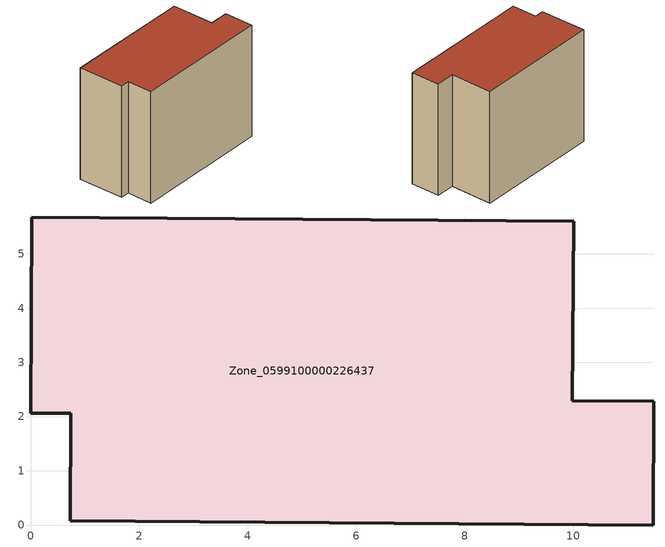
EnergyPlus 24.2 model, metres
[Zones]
Zone_0599100000226437
 floor ground (C_G): 9.99,2.29 11.49,2.28 11.48,0 0.73,0.08 0.74,2.06 0,2.06 0.02,5.68 10.02,5.6 z0
 wall outside (C_F): 11.49,2.28 9.99,2.29 10.02,5.6 0.02,5.68 0,2.06 0.74,2.06 0.73,0.08 11.48,0 11.49,2.28 z0:9.01
 roof outside (C_R): 9.99,2.29 10.02,5.6 0.02,5.68 0,2.06 0.74,2.06 0.73,0.08 11.48,0 11.49,2.28 z9.01
[BUILDING]
Pand.0599100000226437: North Axis=0; Terrain=City; Loads Convergence Tolerance Value=0.04; Temperature Convergence Tolerance Value=0.4; Solar Distribution=FullExterior; Maximum Number of Warmup Days=25; Minimum Number of Warmup Days=1
[Site:Location]
Rotterdam.The.Hague.AP_ZH_NLD Design_Conditions: Latitude=51.96; Longitude=4.45; Time Zone=1; Elevation=-4.5
[SITE:GROUNDTEMPERATURE:BUILDINGSURFACE]
18, 18, 18, 18, 18, 18, 18, 18, 18, 18, 18, 18
[MATERIAL] Thermal Absorptance=0.9; Solar Absorptance=0.7; Visible Absorptance=0.7
Name | Roughness | Thickness | Conductivity | Density | Specific Heat
G.TI.1946 | MediumSmooth | 0.15 | 1 | 540 | 1210
F.TI.1946 | Rough | 0.3 | 0.857143 | 1920 | 840
R.TI.1946 | MediumRough | 0.2 | 0.1 | 1500 | 1000
[CONSTRUCTION]
C_G: G.TI.1946
C_F: F.TI.1946
C_R: R.TI.1946
[ZONE]
Zone_0599100000226437: Type=1; Multiplier=1; Ceiling Height=Autocalculate; Volume=Autocalculate; Floor Area=autocalculate; Part of Total Floor Area=Yes
[ZONEINFILTRATION:DESIGNFLOWRATE]
Infil_Zone_0599100000226437: Zone or ZoneList or Space or SpaceList=Zone_0599100000226437; Schedule=AlwaysOn; Design Flow Rate Calculation Method=Flow/Area; Flow Rate per Floor Area=0.003; Constant Term Coefficient=1; Temperature Term Coefficient=0; Velocity Term Coefficient=0; Velocity Squared Term Coefficient=0
[HVACTEMPLATE:ZONE:IDEALLOADSAIRSYSTEM]
Zone_0599100000226437: Maximum Heating Supply Air Temperature=50; Minimum Cooling Supply Air Temperature=13; Maximum Heating Supply Air Humidity Ratio=0.0156; Minimum Cooling Supply Air Humidity Ratio=0.0077; Heating Limit=NoLimit; Cooling Limit=NoLimit; Dehumidification Control Type=ConstantSensibleHeatRatio; Cooling Sensible Heat Ratio=0.7; Dehumidification Setpoint=60; Humidification Control Type=None; Humidification Setpoint=30; Outdoor Air Method=None; Outdoor Air Flow Rate per Person=0.00944; Outdoor Air Flow Rate per Zone Floor Area=0; Outdoor Air Flow Rate per Zone=0; Demand Controlled Ventilation Type=None; Outdoor Air Economizer Type=NoEconomizer; Heat Recovery Type=None; Sensible Heat Recovery Effectiveness=0.7; Latent Heat Recovery Effectiveness=0.65
[ZONECONTROL:THERMOSTAT]
ThermostatControl_Zone_0599100000226437: Zone or ZoneList=Zone_0599100000226437; Control Type Schedule=DualSetpointControlType; Control 1=Thermostat_Zone_0599100000226437; Temperature Difference Between Cutout And Setpoint=0
[THERMOSTATSETPOINT:DUALSETPOINT]
Thermostat_Zone_0599100000226437: Heating Setpoint Temperature Schedule=HeatingSetpoint_Zone_0599100000226437; Cooling Setpoint Temperature Schedule=CoolingSetpoint_Zone_0599100000226437
[SCHEDULE:COMPACT]
HeatingSetpoint_Zone_0599100000226437: Through: 12/31, For: AllDays, Until: 24:00, 21
CoolingSetpoint_Zone_0599100000226437: Through: 12/31, For: AllDays, Until: 24:00, 24
DualSetpointControlType: Through: 12/31, For: AllDays, Until: 24:00, 4
AlwaysOn: Through: 12/31, For: AllDays, Until: 24:00, 1
